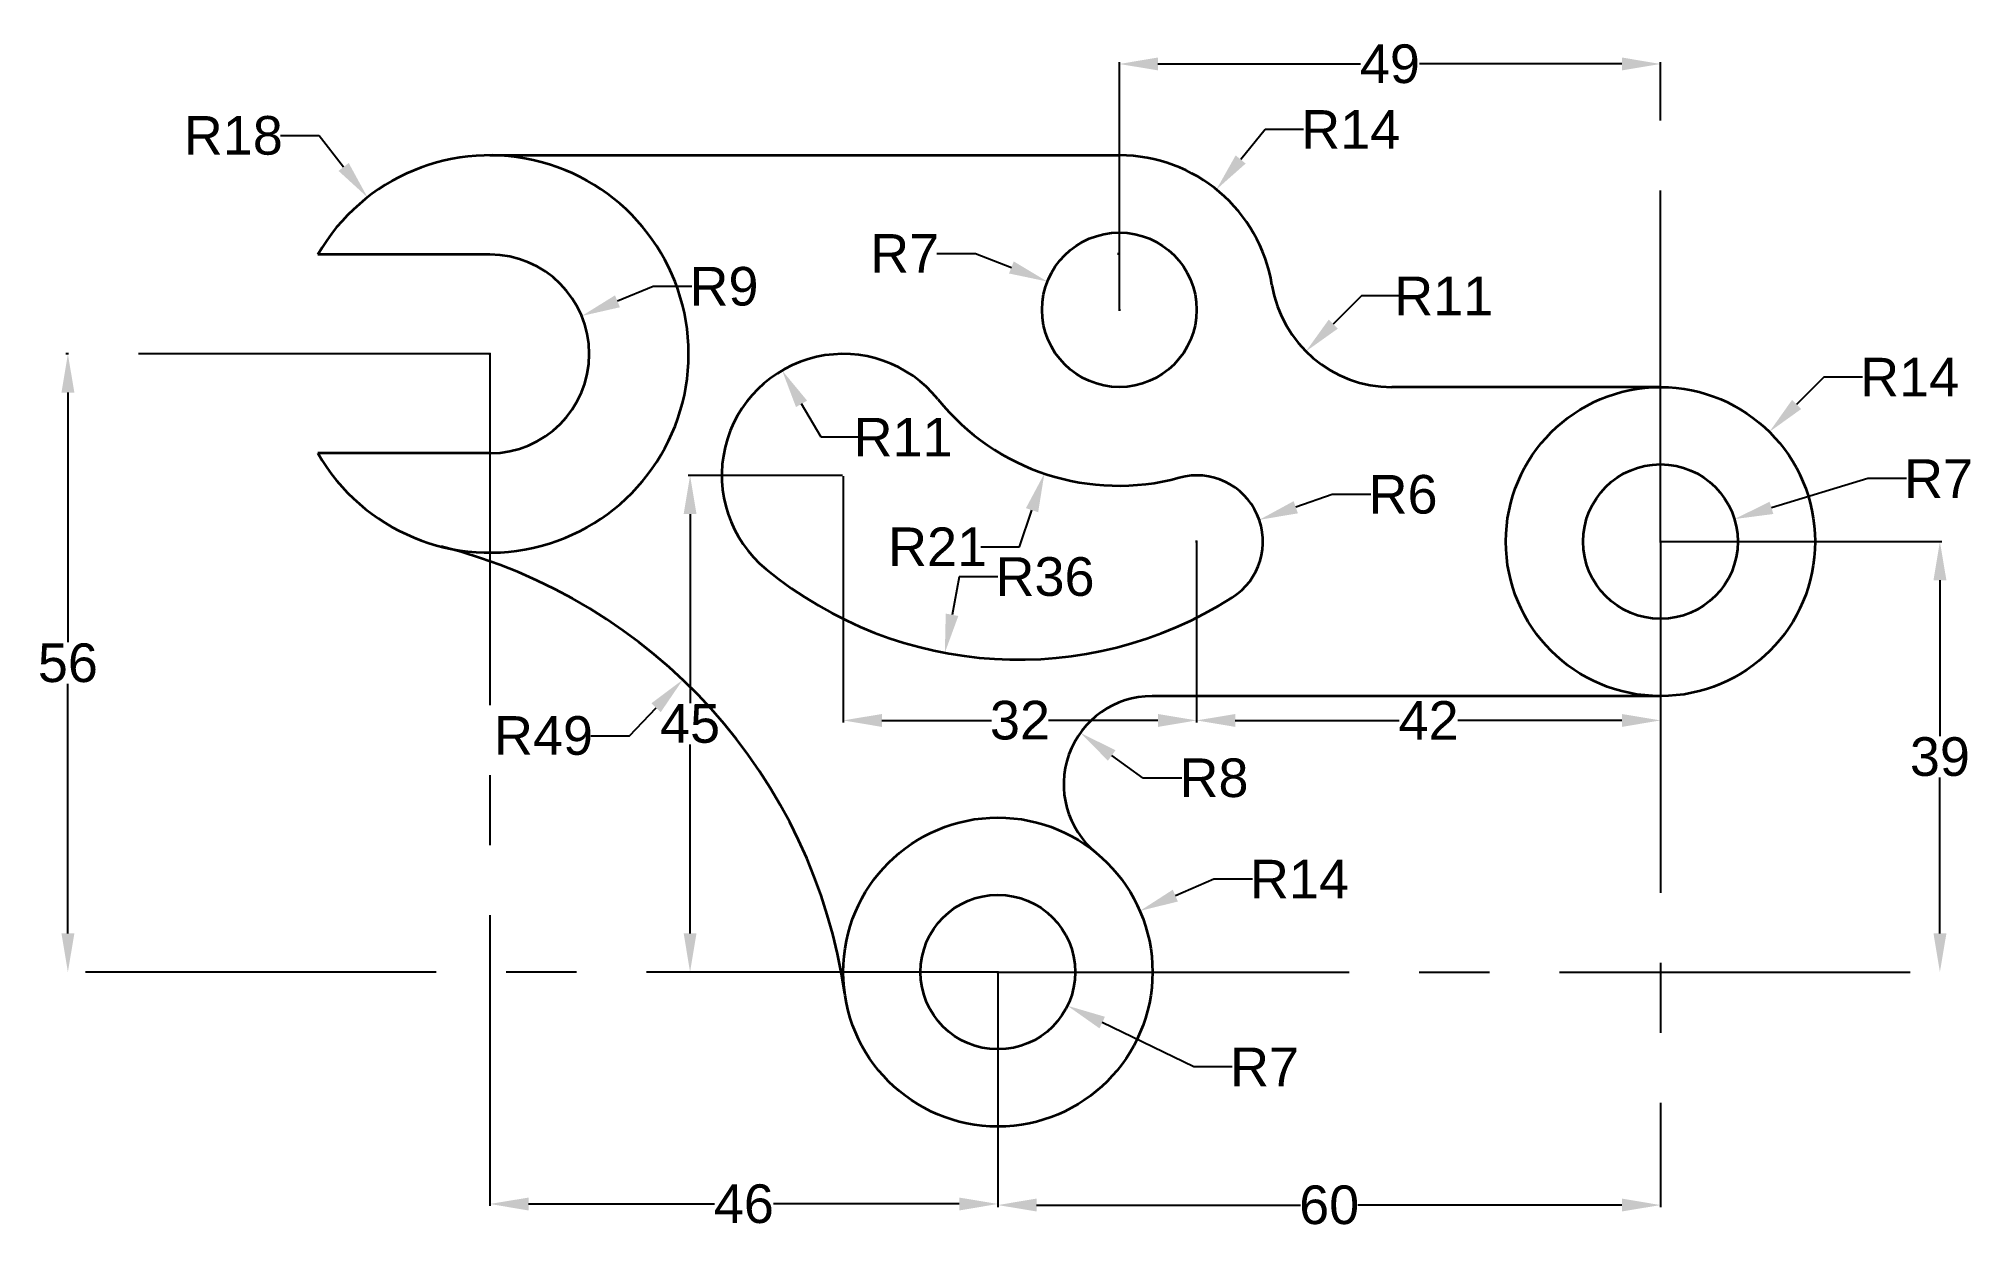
# Model space of a CAD drawing. Header units: millimetres. Extents: x -87 to 88, y -23 to 85.
import ezdxf

# ---------------------------------------------------------------- set-up
doc = ezdxf.new("R2010")
doc.units = ezdxf.units.MM
doc.linetypes.add('CENTER', pattern=[50.8, 31.75, -6.35, 6.35, -6.35])
doc.layers.get('0').update_dxf_attribs({"lineweight": 35})
doc.layers.add('0_Dim', color=3, linetype='CENTER', transparency=0.65)
doc.styles.get("Standard").update_dxf_attribs({"font": 'arial.ttf'})
doc.dimstyles.get("Standard").update_dxf_attribs({"dimtxt": 3.5, "dimasz": 0.18, "dimexe": 0.18, "dimexo": 0.0625, "dimgap": 0.09, "dimtad": 0, "dimtih": 1, "dimtoh": 1, "dimdec": 0, "dimzin": 0, "dimdsep": 46, "dimtxsty": 'Standard', "dimcen": 0.09, "dimadec": 0, "dimazin": 0, "dimtfac": 1, "dimtdec": 0, "dimtofl": 0, "dimtmove": 0, "dimatfit": 3, "dimfxl": 1, "dimtolj": 1, "dimtzin": 0, "dimarcsym": 0})

# ---------------------------------------------------------------- blocks, each defined once
blk = doc.blocks.new('*D2')
at = {"layer": '0_Dim', "color": 0, "linetype": 'CENTER', "lineweight": -2, "transparency": 16777216}
for p, q in [((-46, 55.94), (-46, -21.19)), ((0, -0.06), (0, -21.19))]:
    blk.add_line(p, q, dxfattribs=at)
at = {"layer": '0_Dim', "color": 0, "lineweight": -3, "transparency": 16777216}
for p, q in [((-42.5, -21.01), (-25.67, -21.01)), ((-3.5, -21.01), (-20.33, -21.01))]:
    blk.add_line(p, q, dxfattribs=at)
at = {"layer": '0_Dim', "color": 0, "linetype": 'CENTER', "transparency": 16777216}
for points in [[(-42.5, -20.43), (-42.5, -21.6), (-46, -21.01)], [(-3.5, -20.43), (-3.5, -21.6), (0, -21.01)]]:
    blk.add_solid(points, dxfattribs=at)
at = {"layer": 'Defpoints', "color": 0, "linetype": 'CENTER', "transparency": 16777216}
for p in [(-46, 56), (0, 0), (0, -21.01)]:
    blk.add_point(p, dxfattribs=at)
at = {"layer": '0_Dim', "color": 0, "linetype": 'CENTER', "transparency": 16777216, "insert": (-23, -21.01), "char_height": 3.5, "attachment_point": 5}
blk.add_mtext('\\A1;46', dxfattribs=at)
blk = doc.blocks.new('*D3')
at = {"layer": '0_Dim', "color": 0, "linetype": 'CENTER', "lineweight": -2, "transparency": 16777216}
for p, q in [((-46.06, 56), (-84.39, 56)), ((-0.06, 0), (-84.39, 0))]:
    blk.add_line(p, q, dxfattribs=at)
at = {"layer": '0_Dim', "color": 0, "lineweight": -3, "transparency": 16777216}
for p, q in [((-84.21, 52.5), (-84.21, 29.88)), ((-84.21, 3.5), (-84.21, 26.12))]:
    blk.add_line(p, q, dxfattribs=at)
at = {"layer": '0_Dim', "color": 0, "linetype": 'CENTER', "transparency": 16777216}
for points in [[(-84.79, 52.5), (-83.62, 52.5), (-84.21, 56)], [(-84.79, 3.5), (-83.62, 3.5), (-84.21, 0)]]:
    blk.add_solid(points, dxfattribs=at)
at = {"layer": 'Defpoints', "color": 0, "linetype": 'CENTER', "transparency": 16777216}
for p in [(-46, 56), (0, 0), (-84.21, 0)]:
    blk.add_point(p, dxfattribs=at)
at = {"layer": '0_Dim', "color": 0, "linetype": 'CENTER', "transparency": 16777216, "insert": (-84.21, 28), "char_height": 3.5, "attachment_point": 5}
blk.add_mtext('\\A1;56', dxfattribs=at)
blk = doc.blocks.new('*D4')
at = {"layer": '0_Dim', "color": 0, "linetype": 'CENTER', "lineweight": -2, "transparency": 16777216}
for p, q in [((11, 60.06), (11, 82.45)), ((60, 39.06), (60, 82.45))]:
    blk.add_line(p, q, dxfattribs=at)
at = {"layer": '0_Dim', "color": 0, "lineweight": -3, "transparency": 16777216}
for p, q in [((14.5, 82.27), (32.83, 82.27)), ((56.5, 82.27), (38.17, 82.27))]:
    blk.add_line(p, q, dxfattribs=at)
at = {"layer": '0_Dim', "color": 0, "linetype": 'CENTER', "transparency": 16777216}
for points in [[(14.5, 82.86), (14.5, 81.69), (11, 82.27)], [(56.5, 82.86), (56.5, 81.69), (60, 82.27)]]:
    blk.add_solid(points, dxfattribs=at)
at = {"layer": 'Defpoints', "color": 0, "linetype": 'CENTER', "transparency": 16777216}
for p in [(60, 82.27), (11, 60), (60, 39)]:
    blk.add_point(p, dxfattribs=at)
at = {"layer": '0_Dim', "color": 0, "linetype": 'CENTER', "transparency": 16777216, "insert": (35.5, 82.27), "char_height": 3.5, "attachment_point": 5}
blk.add_mtext('\\A1;49', dxfattribs=at)
blk = doc.blocks.new('*D5')
at = {"layer": '0_Dim', "color": 0, "linetype": 'CENTER', "lineweight": -2, "transparency": 16777216}
for p, q in [((60.06, 39), (85.48, 39)), ((0.06, 0), (85.48, 0))]:
    blk.add_line(p, q, dxfattribs=at)
at = {"layer": '0_Dim', "color": 0, "lineweight": -3, "transparency": 16777216}
for p, q in [((85.3, 35.5), (85.3, 21.38)), ((85.3, 3.5), (85.3, 17.62))]:
    blk.add_line(p, q, dxfattribs=at)
at = {"layer": '0_Dim', "color": 0, "linetype": 'CENTER', "transparency": 16777216}
for points in [[(84.72, 35.5), (85.89, 35.5), (85.3, 39)], [(84.72, 3.5), (85.89, 3.5), (85.3, 0)]]:
    blk.add_solid(points, dxfattribs=at)
at = {"layer": 'Defpoints', "color": 0, "linetype": 'CENTER', "transparency": 16777216}
for p in [(60, 39), (0, 0), (85.3, 0)]:
    blk.add_point(p, dxfattribs=at)
at = {"layer": '0_Dim', "color": 0, "linetype": 'CENTER', "transparency": 16777216, "insert": (85.3, 19.5), "char_height": 3.5, "attachment_point": 5}
blk.add_mtext('\\A1;39', dxfattribs=at)
blk = doc.blocks.new('*D6')
at = {"layer": '0_Dim', "color": 0, "linetype": 'CENTER', "lineweight": -2, "transparency": 16777216}
for p, q in [((60, 38.94), (60, -21.29)), ((0, -0.06), (0, -21.29))]:
    blk.add_line(p, q, dxfattribs=at)
at = {"layer": '0_Dim', "color": 0, "lineweight": -3, "transparency": 16777216}
for p, q in [((3.5, -21.11), (27.4, -21.11)), ((56.5, -21.11), (32.6, -21.11))]:
    blk.add_line(p, q, dxfattribs=at)
at = {"layer": '0_Dim', "color": 0, "linetype": 'CENTER', "transparency": 16777216}
for points in [[(3.5, -20.52), (3.5, -21.69), (0, -21.11)], [(56.5, -20.52), (56.5, -21.69), (60, -21.11)]]:
    blk.add_solid(points, dxfattribs=at)
at = {"layer": 'Defpoints', "color": 0, "linetype": 'CENTER', "transparency": 16777216}
for p in [(60, 39), (0, 0), (60, -21.11)]:
    blk.add_point(p, dxfattribs=at)
at = {"layer": '0_Dim', "color": 0, "linetype": 'CENTER', "transparency": 16777216, "insert": (30, -21.11), "char_height": 3.5, "attachment_point": 5}
blk.add_mtext('\\A1;60', dxfattribs=at)
blk = doc.blocks.new('*D7')
at = {"layer": '0_Dim', "color": 0, "linetype": 'CENTER', "lineweight": -2, "transparency": 16777216}
for p, q in [((-14, 44.94), (-14, 22.62)), ((18, 38.94), (18, 22.62))]:
    blk.add_line(p, q, dxfattribs=at)
at = {"layer": '0_Dim', "color": 0, "lineweight": -3, "transparency": 16777216}
for p, q in [((-10.5, 22.8), (-0.58, 22.8)), ((14.5, 22.8), (4.58, 22.8))]:
    blk.add_line(p, q, dxfattribs=at)
at = {"layer": '0_Dim', "color": 0, "linetype": 'CENTER', "transparency": 16777216}
for points in [[(-10.5, 23.38), (-10.5, 22.21), (-14, 22.8)], [(14.5, 23.38), (14.5, 22.21), (18, 22.8)]]:
    blk.add_solid(points, dxfattribs=at)
at = {"layer": 'Defpoints', "color": 0, "linetype": 'CENTER', "transparency": 16777216}
for p in [(-14, 45), (18, 39), (18, 22.8)]:
    blk.add_point(p, dxfattribs=at)
at = {"layer": '0_Dim', "color": 0, "linetype": 'CENTER', "transparency": 16777216, "insert": (2, 22.8), "char_height": 3.5, "attachment_point": 5}
blk.add_mtext('\\A1;32', dxfattribs=at)
blk = doc.blocks.new('*D8')
at = {"layer": '0_Dim', "color": 0, "linetype": 'CENTER', "lineweight": -2, "transparency": 16777216}
for p, q in [((18, 38.94), (18, 22.62)), ((60, 38.94), (60, 22.62))]:
    blk.add_line(p, q, dxfattribs=at)
at = {"layer": '0_Dim', "color": 0, "lineweight": -3, "transparency": 16777216}
for p, q in [((21.5, 22.8), (36.35, 22.8)), ((56.5, 22.8), (41.65, 22.8))]:
    blk.add_line(p, q, dxfattribs=at)
at = {"layer": '0_Dim', "color": 0, "linetype": 'CENTER', "transparency": 16777216}
for points in [[(21.5, 23.38), (21.5, 22.21), (18, 22.8)], [(56.5, 23.38), (56.5, 22.21), (60, 22.8)]]:
    blk.add_solid(points, dxfattribs=at)
at = {"layer": 'Defpoints', "color": 0, "linetype": 'CENTER', "transparency": 16777216}
for p in [(18, 39), (60, 39), (60, 22.8)]:
    blk.add_point(p, dxfattribs=at)
at = {"layer": '0_Dim', "color": 0, "linetype": 'CENTER', "transparency": 16777216, "insert": (39, 22.8), "char_height": 3.5, "attachment_point": 5}
blk.add_mtext('\\A1;42', dxfattribs=at)
blk = doc.blocks.new('*D9')
at = {"layer": '0_Dim', "color": 0, "lineweight": -3, "transparency": 16777216}
for p, q in [((-64.95, 75.78), (-61.45, 75.78)), ((-61.45, 75.78), (-59.24, 72.94))]:
    blk.add_line(p, q, dxfattribs=at)
at = {"layer": '0_Dim', "color": 0, "linetype": 'CENTER', "lineweight": -2, "transparency": 16777216}
for p, q in [((-46.09, 56), (-45.91, 56)), ((-46, 55.91), (-46, 56.09))]:
    blk.add_line(p, q, dxfattribs=at)
at = {"layer": '0_Dim', "color": 0, "linetype": 'CENTER', "transparency": 16777216}
blk.add_solid([(-58.78, 73.3), (-59.7, 72.58), (-57.08, 70.19)], dxfattribs=at)
at = {"layer": 'Defpoints', "color": 0, "linetype": 'CENTER', "transparency": 16777216}
for p in [(-57.08, 70.19), (-46, 56)]:
    blk.add_point(p, dxfattribs=at)
at = {"layer": '0_Dim', "color": 0, "linetype": 'CENTER', "transparency": 16777216, "insert": (-69.23, 75.78), "char_height": 3.5, "attachment_point": 5}
blk.add_mtext('\\A1;R18', dxfattribs=at)
blk = doc.blocks.new('*D10')
at = {"layer": '0_Dim', "color": 0, "lineweight": -3, "transparency": 16777216}
for p, q in [((-31.21, 62.11), (-34.45, 60.77)), ((-27.71, 62.11), (-31.21, 62.11))]:
    blk.add_line(p, q, dxfattribs=at)
at = {"layer": '0_Dim', "color": 0, "linetype": 'CENTER', "lineweight": -2, "transparency": 16777216}
for p, q in [((-46.09, 56), (-45.91, 56)), ((-46, 55.91), (-46, 56.09))]:
    blk.add_line(p, q, dxfattribs=at)
at = {"layer": '0_Dim', "color": 0, "linetype": 'CENTER', "transparency": 16777216}
blk.add_solid([(-34.67, 61.31), (-34.22, 60.23), (-37.68, 59.44)], dxfattribs=at)
at = {"layer": 'Defpoints', "color": 0, "linetype": 'CENTER', "transparency": 16777216}
for p in [(-37.68, 59.44), (-46, 56)]:
    blk.add_point(p, dxfattribs=at)
at = {"layer": '0_Dim', "color": 0, "linetype": 'CENTER', "transparency": 16777216, "insert": (-24.8, 62.11), "char_height": 3.5, "attachment_point": 5}
blk.add_mtext('\\A1;R9', dxfattribs=at)
blk = doc.blocks.new('*D11')
at = {"layer": '0_Dim', "color": 0, "lineweight": -3, "transparency": 16777216}
for p, q in [((-33.36, 21.41), (-30.95, 23.95)), ((-36.86, 21.41), (-33.36, 21.41))]:
    blk.add_line(p, q, dxfattribs=at)
at = {"layer": '0_Dim', "color": 0, "linetype": 'CENTER', "transparency": 16777216}
blk.add_solid([(-31.37, 24.35), (-30.53, 23.54), (-28.53, 26.48)], dxfattribs=at)
at = {"layer": 'Defpoints', "color": 0, "linetype": 'CENTER', "transparency": 16777216}
for p in [(-28.53, 26.48), (-62.36, -8.97)]:
    blk.add_point(p, dxfattribs=at)
at = {"layer": '0_Dim', "color": 0, "linetype": 'CENTER', "transparency": 16777216, "insert": (-41.14, 21.41), "char_height": 3.5, "attachment_point": 5}
blk.add_mtext('\\A1;R49', dxfattribs=at)
blk = doc.blocks.new('*D12')
at = {"layer": '0_Dim', "color": 0, "linetype": 'CENTER', "lineweight": -2, "transparency": 16777216}
for p, q in [((-14.06, 45), (-28.05, 45)), ((-0.06, 0), (-28.05, 0))]:
    blk.add_line(p, q, dxfattribs=at)
at = {"layer": '0_Dim', "color": 0, "lineweight": -3, "transparency": 16777216}
for p, q in [((-27.87, 41.5), (-27.87, 24.37)), ((-27.87, 3.5), (-27.87, 20.63))]:
    blk.add_line(p, q, dxfattribs=at)
at = {"layer": '0_Dim', "color": 0, "linetype": 'CENTER', "transparency": 16777216}
for points in [[(-28.45, 41.5), (-27.29, 41.5), (-27.87, 45)], [(-28.45, 3.5), (-27.29, 3.5), (-27.87, 0)]]:
    blk.add_solid(points, dxfattribs=at)
at = {"layer": 'Defpoints', "color": 0, "linetype": 'CENTER', "transparency": 16777216}
for p in [(-14, 45), (0, 0), (-27.87, 0)]:
    blk.add_point(p, dxfattribs=at)
at = {"layer": '0_Dim', "color": 0, "linetype": 'CENTER', "transparency": 16777216, "insert": (-27.87, 22.5), "char_height": 3.5, "attachment_point": 5}
blk.add_mtext('\\A1;45', dxfattribs=at)
blk = doc.blocks.new('*D13')
at = {"layer": '0_Dim', "color": 0, "lineweight": -3, "transparency": 16777216}
for p, q in [((-16.01, 48.46), (-17.77, 51.48)), ((-12.51, 48.46), (-16.01, 48.46))]:
    blk.add_line(p, q, dxfattribs=at)
at = {"layer": '0_Dim', "color": 0, "linetype": 'CENTER', "transparency": 16777216}
blk.add_solid([(-17.27, 51.77), (-18.28, 51.19), (-19.54, 54.51)], dxfattribs=at)
at = {"layer": 'Defpoints', "color": 0, "linetype": 'CENTER', "transparency": 16777216}
for p in [(-19.54, 54.51), (-14, 45)]:
    blk.add_point(p, dxfattribs=at)
at = {"layer": '0_Dim', "color": 0, "linetype": 'CENTER', "transparency": 16777216, "insert": (-8.58, 48.46), "char_height": 3.5, "attachment_point": 5}
blk.add_mtext('\\A1;R11', dxfattribs=at)
blk = doc.blocks.new('*D14')
at = {"layer": '0_Dim', "color": 0, "lineweight": -3, "transparency": 16777216}
for p, q in [((-3.5, 35.81), (-4.15, 32.37)), ((0, 35.81), (-3.5, 35.81))]:
    blk.add_line(p, q, dxfattribs=at)
at = {"layer": '0_Dim', "color": 0, "linetype": 'CENTER', "transparency": 16777216}
blk.add_solid([(-4.72, 32.48), (-3.58, 32.26), (-4.8, 28.93)], dxfattribs=at)
at = {"layer": 'Defpoints', "color": 0, "linetype": 'CENTER', "transparency": 16777216}
for p in [(1.89, 64.3), (-4.8, 28.93)]:
    blk.add_point(p, dxfattribs=at)
at = {"layer": '0_Dim', "color": 0, "linetype": 'CENTER', "transparency": 16777216, "insert": (4.27, 35.81), "char_height": 3.5, "attachment_point": 5}
blk.add_mtext('\\A1;R36', dxfattribs=at)
blk = doc.blocks.new('*D15')
at = {"layer": '0_Dim', "color": 0, "linetype": 'CENTER', "lineweight": -2, "transparency": 16777216}
for p, q in [((10.84, 65.06), (11.02, 65.06)), ((10.93, 64.97), (10.93, 65.15))]:
    blk.add_line(p, q, dxfattribs=at)
at = {"layer": '0_Dim', "color": 0, "lineweight": -3, "transparency": 16777216}
for p, q in [((1.97, 38.53), (3.09, 41.85)), ((-1.53, 38.53), (1.97, 38.53))]:
    blk.add_line(p, q, dxfattribs=at)
at = {"layer": '0_Dim', "color": 0, "linetype": 'CENTER', "transparency": 16777216}
blk.add_solid([(2.54, 42.03), (3.65, 41.66), (4.21, 45.16)], dxfattribs=at)
at = {"layer": 'Defpoints', "color": 0, "linetype": 'CENTER', "transparency": 16777216}
for p in [(10.93, 65.06), (4.21, 45.16)]:
    blk.add_point(p, dxfattribs=at)
at = {"layer": '0_Dim', "color": 0, "linetype": 'CENTER', "transparency": 16777216, "insert": (-5.46, 38.53), "char_height": 3.5, "attachment_point": 5}
blk.add_mtext('\\A1;R21', dxfattribs=at)
blk = doc.blocks.new('*D16')
at = {"layer": '0_Dim', "color": 0, "lineweight": -3, "transparency": 16777216}
for p, q in [((30.28, 43.26), (26.98, 42.11)), ((33.78, 43.26), (30.28, 43.26))]:
    blk.add_line(p, q, dxfattribs=at)
at = {"layer": '0_Dim', "color": 0, "linetype": 'CENTER', "lineweight": -2, "transparency": 16777216}
for p, q in [((17.91, 39), (18.09, 39)), ((18, 38.91), (18, 39.09))]:
    blk.add_line(p, q, dxfattribs=at)
at = {"layer": '0_Dim', "color": 0, "linetype": 'CENTER', "transparency": 16777216}
blk.add_solid([(26.78, 42.66), (27.17, 41.56), (23.67, 40.97)], dxfattribs=at)
at = {"layer": 'Defpoints', "color": 0, "linetype": 'CENTER', "transparency": 16777216}
for p in [(23.67, 40.97), (18, 39)]:
    blk.add_point(p, dxfattribs=at)
at = {"layer": '0_Dim', "color": 0, "linetype": 'CENTER', "transparency": 16777216, "insert": (36.69, 43.26), "char_height": 3.5, "attachment_point": 5}
blk.add_mtext('\\A1;R6', dxfattribs=at)
blk = doc.blocks.new('*D18')
at = {"layer": '0_Dim', "color": 0, "lineweight": -3, "transparency": 16777216}
for p, q in [((74.79, 53.9), (72.33, 51.42)), ((78.29, 53.9), (74.79, 53.9))]:
    blk.add_line(p, q, dxfattribs=at)
at = {"layer": '0_Dim', "color": 0, "linetype": 'CENTER', "lineweight": -2, "transparency": 16777216}
for p, q in [((59.91, 39), (60.09, 39)), ((60, 38.91), (60, 39.09))]:
    blk.add_line(p, q, dxfattribs=at)
at = {"layer": '0_Dim', "color": 0, "linetype": 'CENTER', "transparency": 16777216}
blk.add_solid([(71.91, 51.83), (72.74, 51.01), (69.86, 48.94)], dxfattribs=at)
at = {"layer": 'Defpoints', "color": 0, "linetype": 'CENTER', "transparency": 16777216}
for p in [(69.86, 48.94), (60, 39)]:
    blk.add_point(p, dxfattribs=at)
at = {"layer": '0_Dim', "color": 0, "linetype": 'CENTER', "transparency": 16777216, "insert": (82.56, 53.9), "char_height": 3.5, "attachment_point": 5}
blk.add_mtext('\\A1;R14', dxfattribs=at)
blk = doc.blocks.new('*D21')
at = {"layer": '0_Dim', "color": 0, "lineweight": -3, "transparency": 16777216}
for p, q in [((78.77, 44.71), (70.05, 42.06)), ((82.27, 44.71), (78.77, 44.71))]:
    blk.add_line(p, q, dxfattribs=at)
at = {"layer": '0_Dim', "color": 0, "linetype": 'CENTER', "lineweight": -2, "transparency": 16777216}
for p, q in [((59.91, 39), (60.09, 39)), ((60, 38.91), (60, 39.09))]:
    blk.add_line(p, q, dxfattribs=at)
at = {"layer": '0_Dim', "color": 0, "linetype": 'CENTER', "transparency": 16777216}
blk.add_solid([(69.88, 42.61), (70.22, 41.5), (66.7, 41.04)], dxfattribs=at)
at = {"layer": 'Defpoints', "color": 0, "linetype": 'CENTER', "transparency": 16777216}
for p in [(66.7, 41.04), (60, 39)]:
    blk.add_point(p, dxfattribs=at)
at = {"layer": '0_Dim', "color": 0, "linetype": 'CENTER', "transparency": 16777216, "insert": (85.18, 44.71), "char_height": 3.5, "attachment_point": 5}
blk.add_mtext('\\A1;R7', dxfattribs=at)
blk = doc.blocks.new('*D22')
at = {"layer": '0_Dim', "color": 0, "lineweight": -3, "transparency": 16777216}
for p, q in [((32.94, 61.26), (30.37, 58.7)), ((36.44, 61.26), (32.94, 61.26))]:
    blk.add_line(p, q, dxfattribs=at)
at = {"layer": '0_Dim', "color": 0, "linetype": 'CENTER', "transparency": 16777216}
blk.add_solid([(29.96, 59.11), (30.78, 58.29), (27.89, 56.23)], dxfattribs=at)
at = {"layer": 'Defpoints', "color": 0, "linetype": 'CENTER', "transparency": 16777216}
for p in [(35.68, 64), (27.89, 56.23)]:
    blk.add_point(p, dxfattribs=at)
at = {"layer": '0_Dim', "color": 0, "linetype": 'CENTER', "transparency": 16777216, "insert": (40.37, 61.26), "char_height": 3.5, "attachment_point": 5}
blk.add_mtext('\\A1;R11', dxfattribs=at)
blk = doc.blocks.new('*D23')
at = {"layer": '0_Dim', "color": 0, "lineweight": -3, "transparency": 16777216}
for p, q in [((24.19, 76.34), (21.99, 73.62)), ((27.69, 76.34), (24.19, 76.34))]:
    blk.add_line(p, q, dxfattribs=at)
at = {"layer": '0_Dim', "color": 0, "linetype": 'CENTER', "lineweight": -2, "transparency": 16777216}
for p, q in [((10.91, 60), (11.09, 60)), ((11, 59.91), (11, 60.09))]:
    blk.add_line(p, q, dxfattribs=at)
at = {"layer": '0_Dim', "color": 0, "linetype": 'CENTER', "transparency": 16777216}
blk.add_solid([(21.53, 73.99), (22.44, 73.25), (19.79, 70.9)], dxfattribs=at)
at = {"layer": 'Defpoints', "color": 0, "linetype": 'CENTER', "transparency": 16777216}
for p in [(19.79, 70.9), (11, 60)]:
    blk.add_point(p, dxfattribs=at)
at = {"layer": '0_Dim', "color": 0, "linetype": 'CENTER', "transparency": 16777216, "insert": (31.95, 76.34), "char_height": 3.5, "attachment_point": 5}
blk.add_mtext('\\A1;R14', dxfattribs=at)
blk = doc.blocks.new('*D24')
at = {"layer": '0_Dim', "color": 0, "lineweight": -3, "transparency": 16777216}
for p, q in [((-5.53, 65.11), (-2.03, 65.11)), ((-2.03, 65.11), (1.23, 63.83))]:
    blk.add_line(p, q, dxfattribs=at)
at = {"layer": '0_Dim', "color": 0, "linetype": 'CENTER', "lineweight": -2, "transparency": 16777216}
for p, q in [((10.91, 60), (11.09, 60)), ((11, 59.91), (11, 60.09))]:
    blk.add_line(p, q, dxfattribs=at)
at = {"layer": '0_Dim', "color": 0, "linetype": 'CENTER', "transparency": 16777216}
blk.add_solid([(1.44, 64.38), (1.01, 63.29), (4.48, 62.56)], dxfattribs=at)
at = {"layer": 'Defpoints', "color": 0, "linetype": 'CENTER', "transparency": 16777216}
for p in [(4.48, 62.56), (11, 60)]:
    blk.add_point(p, dxfattribs=at)
at = {"layer": '0_Dim', "color": 0, "linetype": 'CENTER', "transparency": 16777216, "insert": (-8.44, 65.11), "char_height": 3.5, "attachment_point": 5}
blk.add_mtext('\\A1;R7', dxfattribs=at)
blk = doc.blocks.new('*D25')
at = {"layer": '0_Dim', "color": 0, "lineweight": -3, "transparency": 16777216}
for p, q in [((13.15, 17.58), (10.31, 19.63)), ((16.65, 17.58), (13.15, 17.58))]:
    blk.add_line(p, q, dxfattribs=at)
at = {"layer": '0_Dim', "color": 0, "linetype": 'CENTER', "transparency": 16777216}
blk.add_solid([(10.65, 20.1), (9.97, 19.15), (7.47, 21.67)], dxfattribs=at)
at = {"layer": 'Defpoints', "color": 0, "linetype": 'CENTER', "transparency": 16777216}
for p in [(7.47, 21.67), (13.96, 17)]:
    blk.add_point(p, dxfattribs=at)
at = {"layer": '0_Dim', "color": 0, "linetype": 'CENTER', "transparency": 16777216, "insert": (19.57, 17.58), "char_height": 3.5, "attachment_point": 5}
blk.add_mtext('\\A1;R8', dxfattribs=at)
blk = doc.blocks.new('*D26')
at = {"layer": '0_Dim', "color": 0, "linetype": 'CENTER', "lineweight": -2, "transparency": 16777216}
for p, q in [((-0.09, 0), (0.09, 0)), ((0, -0.09), (0, 0.09))]:
    blk.add_line(p, q, dxfattribs=at)
at = {"layer": '0_Dim', "color": 0, "lineweight": -3, "transparency": 16777216}
for p, q in [((17.73, -8.59), (9.45, -4.58)), ((21.23, -8.59), (17.73, -8.59))]:
    blk.add_line(p, q, dxfattribs=at)
at = {"layer": '0_Dim', "color": 0, "linetype": 'CENTER', "transparency": 16777216}
blk.add_solid([(9.7, -4.05), (9.2, -5.1), (6.3, -3.05)], dxfattribs=at)
at = {"layer": 'Defpoints', "color": 0, "linetype": 'CENTER', "transparency": 16777216}
for p in [(0, 0), (6.3, -3.05)]:
    blk.add_point(p, dxfattribs=at)
at = {"layer": '0_Dim', "color": 0, "linetype": 'CENTER', "transparency": 16777216, "insert": (24.15, -8.59), "char_height": 3.5, "attachment_point": 5}
blk.add_mtext('\\A1;R7', dxfattribs=at)
blk = doc.blocks.new('*D27')
at = {"layer": '0_Dim', "color": 0, "lineweight": -3, "transparency": 16777216}
for p, q in [((19.55, 8.42), (16.07, 6.92)), ((23.05, 8.42), (19.55, 8.42))]:
    blk.add_line(p, q, dxfattribs=at)
at = {"layer": '0_Dim', "color": 0, "linetype": 'CENTER', "lineweight": -2, "transparency": 16777216}
for p, q in [((-0.09, 0), (0.09, 0)), ((0, -0.09), (0, 0.09))]:
    blk.add_line(p, q, dxfattribs=at)
at = {"layer": '0_Dim', "color": 0, "linetype": 'CENTER', "transparency": 16777216}
blk.add_solid([(15.84, 7.46), (16.3, 6.39), (12.86, 5.54)], dxfattribs=at)
at = {"layer": 'Defpoints', "color": 0, "linetype": 'CENTER', "transparency": 16777216}
for p in [(12.86, 5.54), (0, 0)]:
    blk.add_point(p, dxfattribs=at)
at = {"layer": '0_Dim', "color": 0, "linetype": 'CENTER', "transparency": 16777216, "insert": (27.31, 8.42), "char_height": 3.5, "attachment_point": 5}
blk.add_mtext('\\A1;R14', dxfattribs=at)

msp = doc.modelspace()

# ---------------------------------------------------------------- linework, layer by layer
at = {"linetype": 'Continuous', "lineweight": 35}
for p, q in [((-46, 74), (11, 74)), ((-46, 65), (-61.59, 65)), ((60, 53), (35.68, 53)), ((-46, 47), (-61.59, 47)), ((60, 25), (13.96, 25))]:
    msp.add_line(p, q, dxfattribs=at)
for centre, radius in [((11, 60), 7), ((60, 39), 14), ((60, 39), 7), ((0, 0), 14), ((0, 0), 7)]:
    msp.add_circle(centre, radius, dxfattribs=at)
for centre, radius, start, end in [((-46, 56), 18, 210, 150), ((11, 60), 14, 9.2069, 90), ((-46, 56), 9, 270, 90), ((35.68, 64), 11, 189.2069, 270), ((-14, 45), 11, 38.817, 230.5497), ((10.93, 65.06), 21, 218.817, 285.1736), ((18, 39), 6, 302.4905, 105.1736), ((-62.36, -8.97), 49, 8.1879, 75.8686), ((1.89, 64.3), 36, 230.5497, 302.4905), ((13.96, 17), 8, 90, 230.5994)]:
    msp.add_arc(centre, radius, start, end, dxfattribs=at)

# ---------------------------------------------------------------- dimensions: what is measured, and where the dimension line sits
at = {"layer": '0_Dim', "linetype": 'CENTER'}
for base, p1, p2, picture, middle in [((60, 82.27), (11, 60), (60, 39), '*D4', (35.5, 82.27)), ((0, -21.01), (-46, 56), (0, 0), '*D2', (-23, -21.01)), ((18, 22.8), (-14, 45), (18, 39), '*D7', (2, 22.8)), ((60, -21.11), (0, 0), (60, 39), '*D6', (30, -21.11)), ((60, 22.8), (18, 39), (60, 39), '*D8', (39, 22.8))]:
    dim = msp.add_linear_dim(base=base, p1=p1, p2=p2, dimstyle='Standard', override={"dimasz": 3.5, "dimlwd": 65533}, dxfattribs=at)
    dim.commit()
    dim.dimension.update_dxf_attribs({"geometry": picture, "text_midpoint": middle})
for center, mpoint, picture, middle in [((-46, 56), (-57.08, 70.19), '*D9', (-69.23, 75.78)), ((1.89, 64.3), (-4.8, 28.93), '*D14', (4.27, 35.81)), ((35.68, 64), (27.89, 56.23), '*D22', (40.37, 61.26)), ((-14, 45), (-19.54, 54.51), '*D13', (-8.58, 48.46)), ((60, 39), (66.7, 41.04), '*D21', (85.18, 44.71)), ((-62.36, -8.97), (-28.53, 26.48), '*D11', (-41.14, 21.41)), ((13.96, 17), (7.47, 21.67), '*D25', (19.57, 17.58)), ((0, 0), (12.86, 5.54), '*D27', (27.31, 8.42)), ((0, 0), (6.3, -3.05), '*D26', (24.15, -8.59))]:
    dim = msp.add_radius_dim(center=center, mpoint=mpoint, dimstyle='Standard', override={"dimasz": 3.5, "dimlwd": 65533}, dxfattribs=at)
    dim.commit()
    dim.dimension.update_dxf_attribs({"geometry": picture, "text_midpoint": middle, "dimtype": 164})
for center, mpoint, picture, middle in [((11, 60), (19.79, 70.9), '*D23', (31.95, 76.34)), ((11, 60), (4.48, 62.56), '*D24', (-8.44, 65.11)), ((10.93, 65.06), (4.21, 45.16), '*D15', (-5.46, 38.53)), ((-46, 56), (-37.68, 59.44), '*D10', (-24.8, 62.11)), ((60, 39), (69.86, 48.94), '*D18', (82.56, 53.9)), ((18, 39), (23.67, 40.97), '*D16', (36.69, 43.26))]:
    dim = msp.add_radius_dim(center=center, mpoint=mpoint, dimstyle='Standard', override={"dimasz": 3.5, "dimlwd": 65533}, dxfattribs=at)
    dim.commit()
    dim.dimension.update_dxf_attribs({"geometry": picture, "text_midpoint": middle})
for base, p1, picture, middle in [((-84.21, 0), (-46, 56), '*D3', (-84.21, 28)), ((-27.87, 0), (-14, 45), '*D12', (-27.87, 22.5)), ((85.3, 0), (60, 39), '*D5', (85.3, 19.5))]:
    dim = msp.add_linear_dim(base=base, p1=p1, p2=(0, 0), angle=90, dimstyle='Standard', override={"dimasz": 3.5, "dimlwd": 65533}, dxfattribs=at)
    dim.commit()
    dim.dimension.update_dxf_attribs({"geometry": picture, "text_midpoint": middle})

doc.saveas('drawing.dxf')
